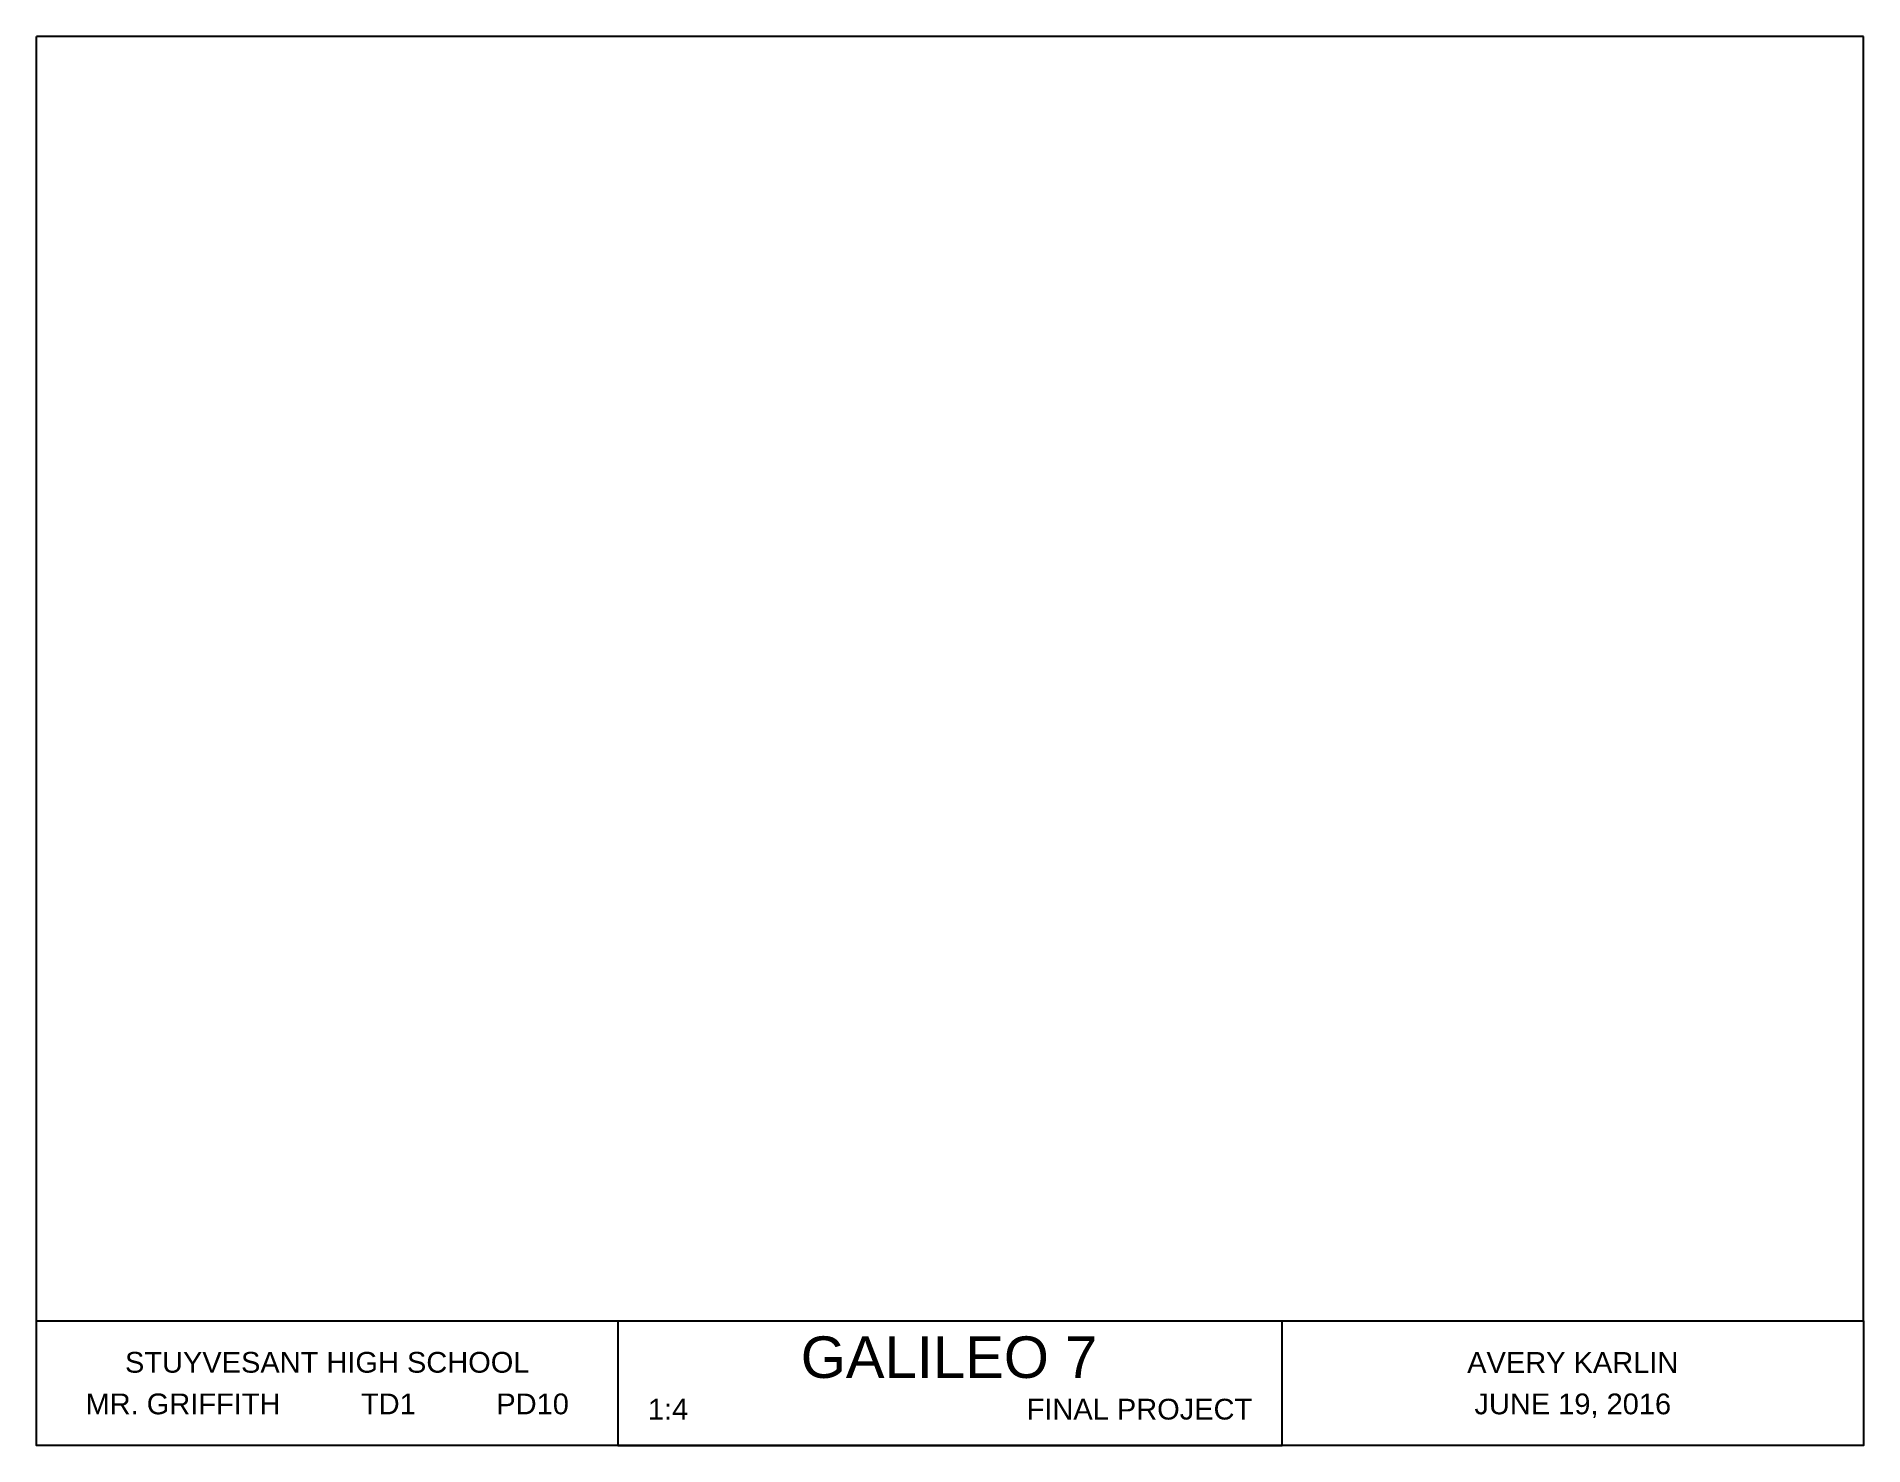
# Paper-space layout 'Paper' of a CAD drawing. Header units: inches. Extents: x 0.2 to 10.6, y 0.1 to 8.1.
import ezdxf
from ezdxf.enums import TextEntityAlignment as Align

# ---------------------------------------------------------------- set-up
doc = ezdxf.new("R2010")
doc.units = ezdxf.units.IN
doc.header["$MEASUREMENT"] = 0
doc.styles.get("Standard").update_dxf_attribs({"font": 'arial.ttf'})

psp = doc.layouts.new('Paper')

# ---------------------------------------------------------------- linework, layer by layer
for p, q in [((10.583, 8.123), (0.176, 8.123)), ((0.176, 0.809), (0.176, 8.123)), ((10.583, 0.809), (10.583, 8.123)), ((0.176, 0.809), (3.487, 0.809)), ((3.487, 0.809), (3.487, 0.1)), ((3.487, 0.809), (3.487, 0.632)), ((3.487, 0.809), (3.487, 0.691)), ((7.272, 0.1), (7.272, 0.809)), ((3.487, 0.72), (3.487, 0.484)), ((3.487, 0.484), (3.487, 0.366)), ((3.487, 0.366), (3.487, 0.247)), ((3.487, 0.1), (7.272, 0.1))]:
    psp.add_line(p, q)
psp.add_lwpolyline([(0.176, 0.809), (10.583, 0.809), (10.583, 0.1), (0.176, 0.1)], close=True)

# ---------------------------------------------------------------- texts
psp.add_text('STUYVESANT HIGH SCHOOL', height=0.11826).set_placement((1.832, 0.573), align=Align.MIDDLE)
for s, height, p in [('GALILEO 7', 0.2365, (5.374, 0.484)), ('AVERY KARLIN', 0.11826, (8.927, 0.513)), ('MR. GRIFFITH          TD1          PD10', 0.11826, (1.832, 0.277)), ('1:4                                          FINAL PROJECT', 0.11826, (5.38, 0.247)), ('JUNE 19, 2016', 0.11826, (8.927, 0.277))]:
    psp.add_text(s, height=height).set_placement(p, align=Align.CENTER)

doc.saveas('drawing.dxf')
